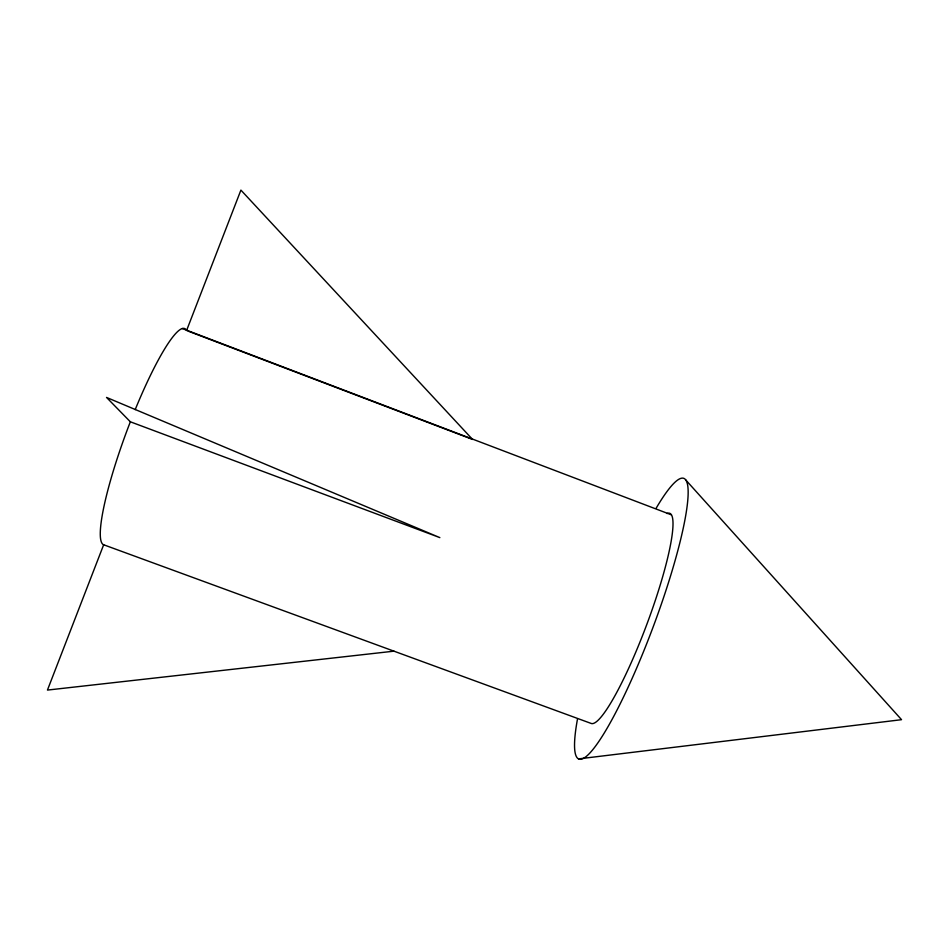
<?xml version="1.0" encoding="UTF-8"?>
<svg xmlns="http://www.w3.org/2000/svg" width="949" height="949" viewBox="0 0 949 949"><rect width="100%" height="100%" fill="white"/><g stroke="black" fill="none" stroke-linecap="round" stroke-linejoin="round"><path stroke-width="1.42" d="M130.345 421.795L439.85 537.62L106.525 397.429L130.345 421.795A115.446 18.185 -69.5 0 0 103.666 544.773L47.45 690.077L393.977 651.168M578.546 758.892L901.55 719.686L685.676 479.874M103.666 544.773L591.322 723.494A112.16 17.414 -69.5 0 0 649.626 616.755A112.16 17.414 -69.5 0 0 667.052 513.516M182.244 328.532L671.418 514.844M187.949 331.059L472.578 439.446L240.904 190.108L186.573 330.537A115.446 18.185 -69.5 0 0 135.197 409.624M656.127 508.249A149.812 23.298 -69.5 0 1 683.47 527.11A149.812 23.298 -69.5 0 1 611.049 721.287A149.812 23.298 -69.5 0 1 577.466 719.164"/></g></svg>
